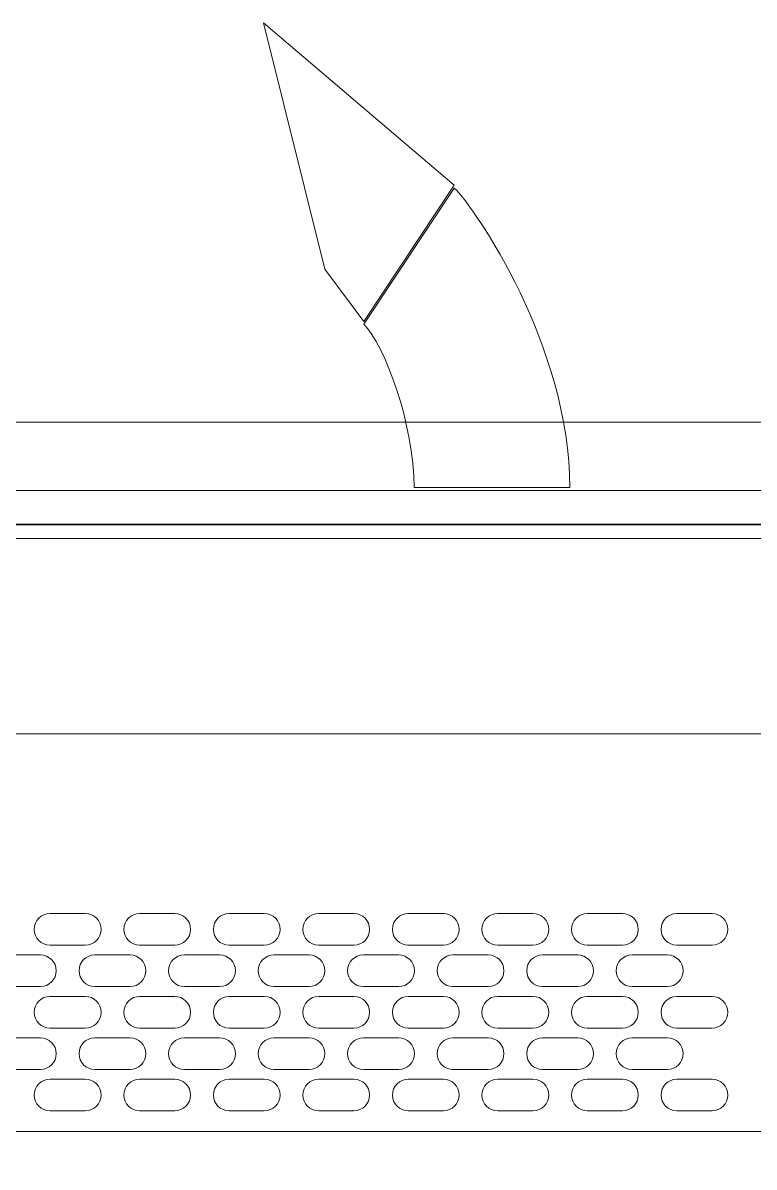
# Model space of a CAD drawing. Header units: millimetres. Extents: x -4490 to 177070, y -6118 to 72944.
# Drawn here: x 102432 to 102942, y 27551 to 28348 of the extents above; entities that cross this region are included whole.
import ezdxf

# ---------------------------------------------------------------- set-up
doc = ezdxf.new("R2010")
doc.units = ezdxf.units.MM
doc.layers.add('хендай', color=7, linetype='Continuous')

# ---------------------------------------------------------------- blocks, each defined once
blk = doc.blocks.new('A$C6A13667E')
at = {"lineweight": 9}
for points, knots in [([(1972.57, 2637.13), (1972.57, 2637.13), (1853.88, 2536.1), (1853.88, 2536.1), (1853.88, 2536.1), (1853.88, 2536.1), (1910.29, 2451.31), (1910.29, 2451.31), (1910.29, 2451.31), (1910.29, 2451.31), (1934.44, 2483.94), (1934.44, 2483.94), (1934.44, 2483.94), (1934.44, 2483.94), (1972.57, 2637.13), (1972.57, 2637.13)], [0, 0, 0, 0, 0.25, 0.25, 0.25, 0.25, 0.5, 0.5, 0.5, 0.5, 0.75, 0.75, 0.75, 0.75, 1, 1, 1, 1]), ([(1878.97, 2348.13), (1878.97, 2387.14), (1897.09, 2436.95), (1910.29, 2449.63), (1910.29, 2449.63), (1910.29, 2449.63), (1853.88, 2534.38), (1853.88, 2534.38), (1853.88, 2534.38), (1840.69, 2521.76), (1782.03, 2435.71), (1782.03, 2348.13), (1782.03, 2348.13), (1782.03, 2348.13), (1878.97, 2348.13), (1878.97, 2348.13)], [0, 0, 0, 0, 0.25, 0.25, 0.25, 0.25, 0.5, 0.5, 0.5, 0.5, 0.75, 0.75, 0.75, 0.75, 1, 1, 1, 1]), ([(2455.19, 2324.98), (2455.19, 2324.98), (2430.16, 2363.69), (2425.81, 2375.1), (2425.81, 2375.1), (2421.48, 2386.58), (2420.05, 2388.72), (2397.17, 2388.72), (2397.17, 2388.72), (2397.17, 2388.72), (1546.55, 2388.72), (1546.55, 2388.72), (1546.55, 2388.72), (1523.66, 2388.72), (1522.25, 2386.58), (1517.9, 2375.1), (1517.9, 2375.1), (1513.56, 2363.69), (1488.51, 2324.98), (1488.51, 2324.98), (1488.51, 2324.98), (1488.51, 2324.98), (2455.19, 2324.98), (2455.19, 2324.98)], [0, 0, 0, 0, 0.166667, 0.166667, 0.166667, 0.166667, 0.333333, 0.333333, 0.333333, 0.333333, 0.5, 0.5, 0.5, 0.5, 0.666667, 0.666667, 0.666667, 0.666667, 0.833333, 0.833333, 0.833333, 0.833333, 1, 1, 1, 1]), ([(1431.8, 2346.3), (1431.8, 2346.3), (2541.03, 2346.3), (2541.03, 2346.3), (2541.03, 2346.3), (2541.03, 2346.3), (2541.03, 2316.45), (2541.03, 2316.45), (2541.03, 2316.45), (2541.03, 2316.45), (1431.8, 2316.45), (1431.8, 2316.45), (1431.8, 2316.45), (1431.8, 2316.45), (1431.8, 2346.3), (1431.8, 2346.3)], [0, 0, 0, 0, 0.25, 0.25, 0.25, 0.25, 0.5, 0.5, 0.5, 0.5, 0.75, 0.75, 0.75, 0.75, 1, 1, 1, 1]), ([(2540.99, 2194.82), (2540.99, 2194.82), (1431.8, 2194.82), (1431.8, 2194.82), (1431.8, 2194.82), (1431.8, 2194.82), (1431.8, 2315.7), (1431.8, 2315.7), (1431.8, 2315.7), (1431.8, 2321), (1436.09, 2325.35), (1441.44, 2325.35), (1441.44, 2325.35), (1441.44, 2325.35), (2531.35, 2325.35), (2531.35, 2325.35), (2531.35, 2325.35), (2536.7, 2325.35), (2540.99, 2321), (2540.99, 2315.7), (2540.99, 2315.7), (2540.99, 2315.7), (2540.99, 2194.82), (2540.99, 2194.82)], [0, 0, 0, 0, 0.166667, 0.166667, 0.166667, 0.166667, 0.333333, 0.333333, 0.333333, 0.333333, 0.5, 0.5, 0.5, 0.5, 0.666667, 0.666667, 0.666667, 0.666667, 0.833333, 0.833333, 0.833333, 0.833333, 1, 1, 1, 1]), ([(2540.99, 2194.82), (2540.99, 2194.82), (2540.99, 1423.35), (2540.99, 1423.35), (2540.99, 1423.35), (2540.99, 1418), (2536.7, 1413.67), (2531.35, 1413.67), (2531.35, 1413.67), (2531.35, 1413.67), (1441.44, 1413.67), (1441.44, 1413.67), (1441.44, 1413.67), (1436.09, 1413.67), (1431.8, 1418), (1431.8, 1423.35), (1431.8, 1423.35), (1431.8, 1423.35), (1431.8, 2194.82), (1431.8, 2194.82), (1431.8, 2194.82), (1431.8, 2194.82), (2540.99, 2194.82), (2540.99, 2194.82)], [0, 0, 0, 0, 0.166667, 0.166667, 0.166667, 0.166667, 0.333333, 0.333333, 0.333333, 0.333333, 0.5, 0.5, 0.5, 0.5, 0.666667, 0.666667, 0.666667, 0.666667, 0.833333, 0.833333, 0.833333, 0.833333, 1, 1, 1, 1]), ([(1683.67, 2073.22), (1683.67, 2078.67), (1688.06, 2083.06), (1693.51, 2083.06), (1693.51, 2083.06), (1693.51, 2083.06), (1715.41, 2083.06), (1715.41, 2083.06), (1715.41, 2083.06), (1720.85, 2083.06), (1725.25, 2078.67), (1725.25, 2073.22), (1725.25, 2073.22), (1725.25, 2067.77), (1720.85, 2063.37), (1715.41, 2063.37), (1715.41, 2063.37), (1715.41, 2063.37), (1693.51, 2063.37), (1693.51, 2063.37), (1693.51, 2063.37), (1688.06, 2063.37), (1683.67, 2067.77), (1683.67, 2073.22)], [0, 0, 0, 0, 0.166667, 0.166667, 0.166667, 0.166667, 0.333333, 0.333333, 0.333333, 0.333333, 0.5, 0.5, 0.5, 0.5, 0.666667, 0.666667, 0.666667, 0.666667, 0.833333, 0.833333, 0.833333, 0.833333, 1, 1, 1, 1]), ([(1739.39, 2073.22), (1739.39, 2078.67), (1743.8, 2083.06), (1749.25, 2083.06), (1749.25, 2083.06), (1749.25, 2083.06), (1771.13, 2083.06), (1771.13, 2083.06), (1771.13, 2083.06), (1776.58, 2083.06), (1780.97, 2078.67), (1780.97, 2073.22), (1780.97, 2073.22), (1780.97, 2067.77), (1776.58, 2063.37), (1771.13, 2063.37), (1771.13, 2063.37), (1771.13, 2063.37), (1749.25, 2063.37), (1749.25, 2063.37), (1749.25, 2063.37), (1743.8, 2063.37), (1739.39, 2067.77), (1739.39, 2073.22)], [0, 0, 0, 0, 0.166667, 0.166667, 0.166667, 0.166667, 0.333333, 0.333333, 0.333333, 0.333333, 0.5, 0.5, 0.5, 0.5, 0.666667, 0.666667, 0.666667, 0.666667, 0.833333, 0.833333, 0.833333, 0.833333, 1, 1, 1, 1]), ([(1795.12, 2073.22), (1795.12, 2078.67), (1799.52, 2083.06), (1804.96, 2083.06), (1804.96, 2083.06), (1804.96, 2083.06), (1826.86, 2083.06), (1826.86, 2083.06), (1826.86, 2083.06), (1832.25, 2083.06), (1836.71, 2078.67), (1836.71, 2073.22), (1836.71, 2073.22), (1836.71, 2067.77), (1832.25, 2063.37), (1826.86, 2063.37), (1826.86, 2063.37), (1826.86, 2063.37), (1804.96, 2063.37), (1804.96, 2063.37), (1804.96, 2063.37), (1799.52, 2063.37), (1795.12, 2067.77), (1795.12, 2073.22)], [0, 0, 0, 0, 0.166667, 0.166667, 0.166667, 0.166667, 0.333333, 0.333333, 0.333333, 0.333333, 0.5, 0.5, 0.5, 0.5, 0.666667, 0.666667, 0.666667, 0.666667, 0.833333, 0.833333, 0.833333, 0.833333, 1, 1, 1, 1]), ([(1850.84, 2073.22), (1850.84, 2078.67), (1855.25, 2083.06), (1860.7, 2083.06), (1860.7, 2083.06), (1860.7, 2083.06), (1882.58, 2083.06), (1882.58, 2083.06), (1882.58, 2083.06), (1887.99, 2083.06), (1892.43, 2078.67), (1892.43, 2073.22), (1892.43, 2073.22), (1892.43, 2067.77), (1887.99, 2063.37), (1882.58, 2063.37), (1882.58, 2063.37), (1882.58, 2063.37), (1860.7, 2063.37), (1860.7, 2063.37), (1860.7, 2063.37), (1855.25, 2063.37), (1850.84, 2067.77), (1850.84, 2073.22)], [0, 0, 0, 0, 0.166667, 0.166667, 0.166667, 0.166667, 0.333333, 0.333333, 0.333333, 0.333333, 0.5, 0.5, 0.5, 0.5, 0.666667, 0.666667, 0.666667, 0.666667, 0.833333, 0.833333, 0.833333, 0.833333, 1, 1, 1, 1]), ([(1906.57, 2073.22), (1906.57, 2078.67), (1910.97, 2083.06), (1916.42, 2083.06), (1916.42, 2083.06), (1916.42, 2083.06), (1938.26, 2083.06), (1938.26, 2083.06), (1938.26, 2083.06), (1943.7, 2083.06), (1948.16, 2078.67), (1948.16, 2073.22), (1948.16, 2073.22), (1948.16, 2067.77), (1943.7, 2063.37), (1938.26, 2063.37), (1938.26, 2063.37), (1938.26, 2063.37), (1916.42, 2063.37), (1916.42, 2063.37), (1916.42, 2063.37), (1910.97, 2063.37), (1906.57, 2067.77), (1906.57, 2073.22)], [0, 0, 0, 0, 0.166667, 0.166667, 0.166667, 0.166667, 0.333333, 0.333333, 0.333333, 0.333333, 0.5, 0.5, 0.5, 0.5, 0.666667, 0.666667, 0.666667, 0.666667, 0.833333, 0.833333, 0.833333, 0.833333, 1, 1, 1, 1]), ([(1962.25, 2073.22), (1962.25, 2078.67), (1966.7, 2083.06), (1972.15, 2083.06), (1972.15, 2083.06), (1972.15, 2083.06), (1993.99, 2083.06), (1993.99, 2083.06), (1993.99, 2083.06), (1999.44, 2083.06), (2003.83, 2078.67), (2003.83, 2073.22), (2003.83, 2073.22), (2003.83, 2067.77), (1999.44, 2063.37), (1993.99, 2063.37), (1993.99, 2063.37), (1993.99, 2063.37), (1972.15, 2063.37), (1972.15, 2063.37), (1972.15, 2063.37), (1966.7, 2063.37), (1962.25, 2067.77), (1962.25, 2073.22)], [0, 0, 0, 0, 0.166667, 0.166667, 0.166667, 0.166667, 0.333333, 0.333333, 0.333333, 0.333333, 0.5, 0.5, 0.5, 0.5, 0.666667, 0.666667, 0.666667, 0.666667, 0.833333, 0.833333, 0.833333, 0.833333, 1, 1, 1, 1]), ([(2017.98, 2073.22), (2017.98, 2078.67), (2022.38, 2083.06), (2027.82, 2083.06), (2027.82, 2083.06), (2027.82, 2083.06), (2049.71, 2083.06), (2049.71, 2083.06), (2049.71, 2083.06), (2055.16, 2083.06), (2059.57, 2078.67), (2059.57, 2073.22), (2059.57, 2073.22), (2059.57, 2067.77), (2055.16, 2063.37), (2049.71, 2063.37), (2049.71, 2063.37), (2049.71, 2063.37), (2027.82, 2063.37), (2027.82, 2063.37), (2027.82, 2063.37), (2022.38, 2063.37), (2017.98, 2067.77), (2017.98, 2073.22)], [0, 0, 0, 0, 0.166667, 0.166667, 0.166667, 0.166667, 0.333333, 0.333333, 0.333333, 0.333333, 0.5, 0.5, 0.5, 0.5, 0.666667, 0.666667, 0.666667, 0.666667, 0.833333, 0.833333, 0.833333, 0.833333, 1, 1, 1, 1]), ([(2073.7, 2073.22), (2073.7, 2078.67), (2078.09, 2083.06), (2083.54, 2083.06), (2083.54, 2083.06), (2083.54, 2083.06), (2105.44, 2083.06), (2105.44, 2083.06), (2105.44, 2083.06), (2110.89, 2083.06), (2115.28, 2078.67), (2115.28, 2073.22), (2115.28, 2073.22), (2115.28, 2067.77), (2110.89, 2063.37), (2105.44, 2063.37), (2105.44, 2063.37), (2105.44, 2063.37), (2083.54, 2063.37), (2083.54, 2063.37), (2083.54, 2063.37), (2078.09, 2063.37), (2073.7, 2067.77), (2073.7, 2073.22)], [0, 0, 0, 0, 0.166667, 0.166667, 0.166667, 0.166667, 0.333333, 0.333333, 0.333333, 0.333333, 0.5, 0.5, 0.5, 0.5, 0.666667, 0.666667, 0.666667, 0.666667, 0.833333, 0.833333, 0.833333, 0.833333, 1, 1, 1, 1]), ([(1711.54, 2047.44), (1711.54, 2052.89), (1715.93, 2057.29), (1721.38, 2057.29), (1721.38, 2057.29), (1721.38, 2057.29), (1743.26, 2057.29), (1743.26, 2057.29), (1743.26, 2057.29), (1748.71, 2057.29), (1753.12, 2052.89), (1753.12, 2047.44), (1753.12, 2047.44), (1753.12, 2042.05), (1748.71, 2037.6), (1743.26, 2037.6), (1743.26, 2037.6), (1743.26, 2037.6), (1721.38, 2037.6), (1721.38, 2037.6), (1721.38, 2037.6), (1715.93, 2037.6), (1711.54, 2042.05), (1711.54, 2047.44)], [0, 0, 0, 0, 0.166667, 0.166667, 0.166667, 0.166667, 0.333333, 0.333333, 0.333333, 0.333333, 0.5, 0.5, 0.5, 0.5, 0.666667, 0.666667, 0.666667, 0.666667, 0.833333, 0.833333, 0.833333, 0.833333, 1, 1, 1, 1]), ([(1767.26, 2047.44), (1767.26, 2052.89), (1771.65, 2057.29), (1777.1, 2057.29), (1777.1, 2057.29), (1777.1, 2057.29), (1799, 2057.29), (1799, 2057.29), (1799, 2057.29), (1804.45, 2057.29), (1808.84, 2052.89), (1808.84, 2047.44), (1808.84, 2047.44), (1808.84, 2042.05), (1804.45, 2037.6), (1799, 2037.6), (1799, 2037.6), (1799, 2037.6), (1777.1, 2037.6), (1777.1, 2037.6), (1777.1, 2037.6), (1771.65, 2037.6), (1767.26, 2042.05), (1767.26, 2047.44)], [0, 0, 0, 0, 0.166667, 0.166667, 0.166667, 0.166667, 0.333333, 0.333333, 0.333333, 0.333333, 0.5, 0.5, 0.5, 0.5, 0.666667, 0.666667, 0.666667, 0.666667, 0.833333, 0.833333, 0.833333, 0.833333, 1, 1, 1, 1]), ([(1822.99, 2047.44), (1822.99, 2052.89), (1827.38, 2057.29), (1832.83, 2057.29), (1832.83, 2057.29), (1832.83, 2057.29), (1854.72, 2057.29), (1854.72, 2057.29), (1854.72, 2057.29), (1860.12, 2057.29), (1864.57, 2052.89), (1864.57, 2047.44), (1864.57, 2047.44), (1864.57, 2042.05), (1860.12, 2037.6), (1854.72, 2037.6), (1854.72, 2037.6), (1854.72, 2037.6), (1832.83, 2037.6), (1832.83, 2037.6), (1832.83, 2037.6), (1827.38, 2037.6), (1822.99, 2042.05), (1822.99, 2047.44)], [0, 0, 0, 0, 0.166667, 0.166667, 0.166667, 0.166667, 0.333333, 0.333333, 0.333333, 0.333333, 0.5, 0.5, 0.5, 0.5, 0.666667, 0.666667, 0.666667, 0.666667, 0.833333, 0.833333, 0.833333, 0.833333, 1, 1, 1, 1]), ([(1878.71, 2047.44), (1878.71, 2052.89), (1883.12, 2057.29), (1888.55, 2057.29), (1888.55, 2057.29), (1888.55, 2057.29), (1910.4, 2057.29), (1910.4, 2057.29), (1910.4, 2057.29), (1915.84, 2057.29), (1920.29, 2052.89), (1920.29, 2047.44), (1920.29, 2047.44), (1920.29, 2042.05), (1915.84, 2037.6), (1910.4, 2037.6), (1910.4, 2037.6), (1910.4, 2037.6), (1888.55, 2037.6), (1888.55, 2037.6), (1888.55, 2037.6), (1883.12, 2037.6), (1878.71, 2042.05), (1878.71, 2047.44)], [0, 0, 0, 0, 0.166667, 0.166667, 0.166667, 0.166667, 0.333333, 0.333333, 0.333333, 0.333333, 0.5, 0.5, 0.5, 0.5, 0.666667, 0.666667, 0.666667, 0.666667, 0.833333, 0.833333, 0.833333, 0.833333, 1, 1, 1, 1]), ([(1934.44, 2047.44), (1934.44, 2052.89), (1938.83, 2057.29), (1944.22, 2057.29), (1944.22, 2057.29), (1944.22, 2057.29), (1966.12, 2057.29), (1966.12, 2057.29), (1966.12, 2057.29), (1971.57, 2057.29), (1975.97, 2052.89), (1975.97, 2047.44), (1975.97, 2047.44), (1975.97, 2042.05), (1971.57, 2037.6), (1966.12, 2037.6), (1966.12, 2037.6), (1966.12, 2037.6), (1944.22, 2037.6), (1944.22, 2037.6), (1944.22, 2037.6), (1938.83, 2037.6), (1934.44, 2042.05), (1934.44, 2047.44)], [0, 0, 0, 0, 0.166667, 0.166667, 0.166667, 0.166667, 0.333333, 0.333333, 0.333333, 0.333333, 0.5, 0.5, 0.5, 0.5, 0.666667, 0.666667, 0.666667, 0.666667, 0.833333, 0.833333, 0.833333, 0.833333, 1, 1, 1, 1]), ([(1990.11, 2047.44), (1990.11, 2052.89), (1994.57, 2057.29), (1999.96, 2057.29), (1999.96, 2057.29), (1999.96, 2057.29), (2021.86, 2057.29), (2021.86, 2057.29), (2021.86, 2057.29), (2027.3, 2057.29), (2031.7, 2052.89), (2031.7, 2047.44), (2031.7, 2047.44), (2031.7, 2042.05), (2027.3, 2037.6), (2021.86, 2037.6), (2021.86, 2037.6), (2021.86, 2037.6), (1999.96, 2037.6), (1999.96, 2037.6), (1999.96, 2037.6), (1994.57, 2037.6), (1990.11, 2042.05), (1990.11, 2047.44)], [0, 0, 0, 0, 0.166667, 0.166667, 0.166667, 0.166667, 0.333333, 0.333333, 0.333333, 0.333333, 0.5, 0.5, 0.5, 0.5, 0.666667, 0.666667, 0.666667, 0.666667, 0.833333, 0.833333, 0.833333, 0.833333, 1, 1, 1, 1]), ([(2045.83, 2047.44), (2045.83, 2052.89), (2050.24, 2057.29), (2055.69, 2057.29), (2055.69, 2057.29), (2055.69, 2057.29), (2077.57, 2057.29), (2077.57, 2057.29), (2077.57, 2057.29), (2083.02, 2057.29), (2087.42, 2052.89), (2087.42, 2047.44), (2087.42, 2047.44), (2087.42, 2042.05), (2083.02, 2037.6), (2077.57, 2037.6), (2077.57, 2037.6), (2077.57, 2037.6), (2055.69, 2037.6), (2055.69, 2037.6), (2055.69, 2037.6), (2050.24, 2037.6), (2045.83, 2042.05), (2045.83, 2047.44)], [0, 0, 0, 0, 0.166667, 0.166667, 0.166667, 0.166667, 0.333333, 0.333333, 0.333333, 0.333333, 0.5, 0.5, 0.5, 0.5, 0.666667, 0.666667, 0.666667, 0.666667, 0.833333, 0.833333, 0.833333, 0.833333, 1, 1, 1, 1]), ([(2101.57, 2047.44), (2101.57, 2052.89), (2105.96, 2057.29), (2111.41, 2057.29), (2111.41, 2057.29), (2111.41, 2057.29), (2133.31, 2057.29), (2133.31, 2057.29), (2133.31, 2057.29), (2138.76, 2057.29), (2143.15, 2052.89), (2143.15, 2047.44), (2143.15, 2047.44), (2143.15, 2042.05), (2138.76, 2037.6), (2133.31, 2037.6), (2133.31, 2037.6), (2133.31, 2037.6), (2111.41, 2037.6), (2111.41, 2037.6), (2111.41, 2037.6), (2105.96, 2037.6), (2101.57, 2042.05), (2101.57, 2047.44)], [0, 0, 0, 0, 0.166667, 0.166667, 0.166667, 0.166667, 0.333333, 0.333333, 0.333333, 0.333333, 0.5, 0.5, 0.5, 0.5, 0.666667, 0.666667, 0.666667, 0.666667, 0.833333, 0.833333, 0.833333, 0.833333, 1, 1, 1, 1]), ([(1683.67, 2021.69), (1683.67, 2027.12), (1688.06, 2031.53), (1693.51, 2031.53), (1693.51, 2031.53), (1693.51, 2031.53), (1715.41, 2031.53), (1715.41, 2031.53), (1715.41, 2031.53), (1720.85, 2031.53), (1725.25, 2027.12), (1725.25, 2021.69), (1725.25, 2021.69), (1725.25, 2016.24), (1720.85, 2011.83), (1715.41, 2011.83), (1715.41, 2011.83), (1715.41, 2011.83), (1693.51, 2011.83), (1693.51, 2011.83), (1693.51, 2011.83), (1688.06, 2011.83), (1683.67, 2016.24), (1683.67, 2021.69)], [0, 0, 0, 0, 0.166667, 0.166667, 0.166667, 0.166667, 0.333333, 0.333333, 0.333333, 0.333333, 0.5, 0.5, 0.5, 0.5, 0.666667, 0.666667, 0.666667, 0.666667, 0.833333, 0.833333, 0.833333, 0.833333, 1, 1, 1, 1]), ([(1739.39, 2021.69), (1739.39, 2027.12), (1743.8, 2031.53), (1749.25, 2031.53), (1749.25, 2031.53), (1749.25, 2031.53), (1771.13, 2031.53), (1771.13, 2031.53), (1771.13, 2031.53), (1776.58, 2031.53), (1780.97, 2027.12), (1780.97, 2021.69), (1780.97, 2021.69), (1780.97, 2016.24), (1776.58, 2011.83), (1771.13, 2011.83), (1771.13, 2011.83), (1771.13, 2011.83), (1749.25, 2011.83), (1749.25, 2011.83), (1749.25, 2011.83), (1743.8, 2011.83), (1739.39, 2016.24), (1739.39, 2021.69)], [0, 0, 0, 0, 0.166667, 0.166667, 0.166667, 0.166667, 0.333333, 0.333333, 0.333333, 0.333333, 0.5, 0.5, 0.5, 0.5, 0.666667, 0.666667, 0.666667, 0.666667, 0.833333, 0.833333, 0.833333, 0.833333, 1, 1, 1, 1]), ([(1795.12, 2021.69), (1795.12, 2027.12), (1799.52, 2031.53), (1804.96, 2031.53), (1804.96, 2031.53), (1804.96, 2031.53), (1826.86, 2031.53), (1826.86, 2031.53), (1826.86, 2031.53), (1832.25, 2031.53), (1836.71, 2027.12), (1836.71, 2021.69), (1836.71, 2021.69), (1836.71, 2016.24), (1832.25, 2011.83), (1826.86, 2011.83), (1826.86, 2011.83), (1826.86, 2011.83), (1804.96, 2011.83), (1804.96, 2011.83), (1804.96, 2011.83), (1799.52, 2011.83), (1795.12, 2016.24), (1795.12, 2021.69)], [0, 0, 0, 0, 0.166667, 0.166667, 0.166667, 0.166667, 0.333333, 0.333333, 0.333333, 0.333333, 0.5, 0.5, 0.5, 0.5, 0.666667, 0.666667, 0.666667, 0.666667, 0.833333, 0.833333, 0.833333, 0.833333, 1, 1, 1, 1]), ([(1850.84, 2021.69), (1850.84, 2027.12), (1855.25, 2031.53), (1860.7, 2031.53), (1860.7, 2031.53), (1860.7, 2031.53), (1882.58, 2031.53), (1882.58, 2031.53), (1882.58, 2031.53), (1887.99, 2031.53), (1892.43, 2027.12), (1892.43, 2021.69), (1892.43, 2021.69), (1892.43, 2016.24), (1887.99, 2011.83), (1882.58, 2011.83), (1882.58, 2011.83), (1882.58, 2011.83), (1860.7, 2011.83), (1860.7, 2011.83), (1860.7, 2011.83), (1855.25, 2011.83), (1850.84, 2016.24), (1850.84, 2021.69)], [0, 0, 0, 0, 0.166667, 0.166667, 0.166667, 0.166667, 0.333333, 0.333333, 0.333333, 0.333333, 0.5, 0.5, 0.5, 0.5, 0.666667, 0.666667, 0.666667, 0.666667, 0.833333, 0.833333, 0.833333, 0.833333, 1, 1, 1, 1]), ([(1906.57, 2021.69), (1906.57, 2027.12), (1910.97, 2031.53), (1916.42, 2031.53), (1916.42, 2031.53), (1916.42, 2031.53), (1938.26, 2031.53), (1938.26, 2031.53), (1938.26, 2031.53), (1943.7, 2031.53), (1948.16, 2027.12), (1948.16, 2021.69), (1948.16, 2021.69), (1948.16, 2016.24), (1943.7, 2011.83), (1938.26, 2011.83), (1938.26, 2011.83), (1938.26, 2011.83), (1916.42, 2011.83), (1916.42, 2011.83), (1916.42, 2011.83), (1910.97, 2011.83), (1906.57, 2016.24), (1906.57, 2021.69)], [0, 0, 0, 0, 0.166667, 0.166667, 0.166667, 0.166667, 0.333333, 0.333333, 0.333333, 0.333333, 0.5, 0.5, 0.5, 0.5, 0.666667, 0.666667, 0.666667, 0.666667, 0.833333, 0.833333, 0.833333, 0.833333, 1, 1, 1, 1]), ([(1962.25, 2021.69), (1962.25, 2027.12), (1966.7, 2031.53), (1972.15, 2031.53), (1972.15, 2031.53), (1972.15, 2031.53), (1993.99, 2031.53), (1993.99, 2031.53), (1993.99, 2031.53), (1999.44, 2031.53), (2003.83, 2027.12), (2003.83, 2021.69), (2003.83, 2021.69), (2003.83, 2016.24), (1999.44, 2011.83), (1993.99, 2011.83), (1993.99, 2011.83), (1993.99, 2011.83), (1972.15, 2011.83), (1972.15, 2011.83), (1972.15, 2011.83), (1966.7, 2011.83), (1962.25, 2016.24), (1962.25, 2021.69)], [0, 0, 0, 0, 0.166667, 0.166667, 0.166667, 0.166667, 0.333333, 0.333333, 0.333333, 0.333333, 0.5, 0.5, 0.5, 0.5, 0.666667, 0.666667, 0.666667, 0.666667, 0.833333, 0.833333, 0.833333, 0.833333, 1, 1, 1, 1]), ([(2017.98, 2021.69), (2017.98, 2027.12), (2022.38, 2031.53), (2027.82, 2031.53), (2027.82, 2031.53), (2027.82, 2031.53), (2049.71, 2031.53), (2049.71, 2031.53), (2049.71, 2031.53), (2055.16, 2031.53), (2059.57, 2027.12), (2059.57, 2021.69), (2059.57, 2021.69), (2059.57, 2016.24), (2055.16, 2011.83), (2049.71, 2011.83), (2049.71, 2011.83), (2049.71, 2011.83), (2027.82, 2011.83), (2027.82, 2011.83), (2027.82, 2011.83), (2022.38, 2011.83), (2017.98, 2016.24), (2017.98, 2021.69)], [0, 0, 0, 0, 0.166667, 0.166667, 0.166667, 0.166667, 0.333333, 0.333333, 0.333333, 0.333333, 0.5, 0.5, 0.5, 0.5, 0.666667, 0.666667, 0.666667, 0.666667, 0.833333, 0.833333, 0.833333, 0.833333, 1, 1, 1, 1]), ([(2073.7, 2021.69), (2073.7, 2027.12), (2078.09, 2031.53), (2083.54, 2031.53), (2083.54, 2031.53), (2083.54, 2031.53), (2105.44, 2031.53), (2105.44, 2031.53), (2105.44, 2031.53), (2110.89, 2031.53), (2115.28, 2027.12), (2115.28, 2021.69), (2115.28, 2021.69), (2115.28, 2016.24), (2110.89, 2011.83), (2105.44, 2011.83), (2105.44, 2011.83), (2105.44, 2011.83), (2083.54, 2011.83), (2083.54, 2011.83), (2083.54, 2011.83), (2078.09, 2011.83), (2073.7, 2016.24), (2073.7, 2021.69)], [0, 0, 0, 0, 0.166667, 0.166667, 0.166667, 0.166667, 0.333333, 0.333333, 0.333333, 0.333333, 0.5, 0.5, 0.5, 0.5, 0.666667, 0.666667, 0.666667, 0.666667, 0.833333, 0.833333, 0.833333, 0.833333, 1, 1, 1, 1]), ([(1711.54, 1995.91), (1711.54, 2001.36), (1715.93, 2005.76), (1721.38, 2005.76), (1721.38, 2005.76), (1721.38, 2005.76), (1743.26, 2005.76), (1743.26, 2005.76), (1743.26, 2005.76), (1748.71, 2005.76), (1753.12, 2001.36), (1753.12, 1995.91), (1753.12, 1995.91), (1753.12, 1990.46), (1748.71, 1986.07), (1743.26, 1986.07), (1743.26, 1986.07), (1743.26, 1986.07), (1721.38, 1986.07), (1721.38, 1986.07), (1721.38, 1986.07), (1715.93, 1986.07), (1711.54, 1990.46), (1711.54, 1995.91)], [0, 0, 0, 0, 0.166667, 0.166667, 0.166667, 0.166667, 0.333333, 0.333333, 0.333333, 0.333333, 0.5, 0.5, 0.5, 0.5, 0.666667, 0.666667, 0.666667, 0.666667, 0.833333, 0.833333, 0.833333, 0.833333, 1, 1, 1, 1]), ([(1767.26, 1995.91), (1767.26, 2001.36), (1771.65, 2005.76), (1777.1, 2005.76), (1777.1, 2005.76), (1777.1, 2005.76), (1799, 2005.76), (1799, 2005.76), (1799, 2005.76), (1804.45, 2005.76), (1808.84, 2001.36), (1808.84, 1995.91), (1808.84, 1995.91), (1808.84, 1990.46), (1804.45, 1986.07), (1799, 1986.07), (1799, 1986.07), (1799, 1986.07), (1777.1, 1986.07), (1777.1, 1986.07), (1777.1, 1986.07), (1771.65, 1986.07), (1767.26, 1990.46), (1767.26, 1995.91)], [0, 0, 0, 0, 0.166667, 0.166667, 0.166667, 0.166667, 0.333333, 0.333333, 0.333333, 0.333333, 0.5, 0.5, 0.5, 0.5, 0.666667, 0.666667, 0.666667, 0.666667, 0.833333, 0.833333, 0.833333, 0.833333, 1, 1, 1, 1]), ([(1822.99, 1995.91), (1822.99, 2001.36), (1827.38, 2005.76), (1832.83, 2005.76), (1832.83, 2005.76), (1832.83, 2005.76), (1854.72, 2005.76), (1854.72, 2005.76), (1854.72, 2005.76), (1860.12, 2005.76), (1864.57, 2001.36), (1864.57, 1995.91), (1864.57, 1995.91), (1864.57, 1990.46), (1860.12, 1986.07), (1854.72, 1986.07), (1854.72, 1986.07), (1854.72, 1986.07), (1832.83, 1986.07), (1832.83, 1986.07), (1832.83, 1986.07), (1827.38, 1986.07), (1822.99, 1990.46), (1822.99, 1995.91)], [0, 0, 0, 0, 0.166667, 0.166667, 0.166667, 0.166667, 0.333333, 0.333333, 0.333333, 0.333333, 0.5, 0.5, 0.5, 0.5, 0.666667, 0.666667, 0.666667, 0.666667, 0.833333, 0.833333, 0.833333, 0.833333, 1, 1, 1, 1]), ([(1878.71, 1995.91), (1878.71, 2001.36), (1883.12, 2005.76), (1888.55, 2005.76), (1888.55, 2005.76), (1888.55, 2005.76), (1910.4, 2005.76), (1910.4, 2005.76), (1910.4, 2005.76), (1915.84, 2005.76), (1920.29, 2001.36), (1920.29, 1995.91), (1920.29, 1995.91), (1920.29, 1990.46), (1915.84, 1986.07), (1910.4, 1986.07), (1910.4, 1986.07), (1910.4, 1986.07), (1888.55, 1986.07), (1888.55, 1986.07), (1888.55, 1986.07), (1883.12, 1986.07), (1878.71, 1990.46), (1878.71, 1995.91)], [0, 0, 0, 0, 0.166667, 0.166667, 0.166667, 0.166667, 0.333333, 0.333333, 0.333333, 0.333333, 0.5, 0.5, 0.5, 0.5, 0.666667, 0.666667, 0.666667, 0.666667, 0.833333, 0.833333, 0.833333, 0.833333, 1, 1, 1, 1]), ([(1934.44, 1995.91), (1934.44, 2001.36), (1938.83, 2005.76), (1944.22, 2005.76), (1944.22, 2005.76), (1944.22, 2005.76), (1966.12, 2005.76), (1966.12, 2005.76), (1966.12, 2005.76), (1971.57, 2005.76), (1975.97, 2001.36), (1975.97, 1995.91), (1975.97, 1995.91), (1975.97, 1990.46), (1971.57, 1986.07), (1966.12, 1986.07), (1966.12, 1986.07), (1966.12, 1986.07), (1944.22, 1986.07), (1944.22, 1986.07), (1944.22, 1986.07), (1938.83, 1986.07), (1934.44, 1990.46), (1934.44, 1995.91)], [0, 0, 0, 0, 0.166667, 0.166667, 0.166667, 0.166667, 0.333333, 0.333333, 0.333333, 0.333333, 0.5, 0.5, 0.5, 0.5, 0.666667, 0.666667, 0.666667, 0.666667, 0.833333, 0.833333, 0.833333, 0.833333, 1, 1, 1, 1]), ([(1990.11, 1995.91), (1990.11, 2001.36), (1994.57, 2005.76), (1999.96, 2005.76), (1999.96, 2005.76), (1999.96, 2005.76), (2021.86, 2005.76), (2021.86, 2005.76), (2021.86, 2005.76), (2027.3, 2005.76), (2031.7, 2001.36), (2031.7, 1995.91), (2031.7, 1995.91), (2031.7, 1990.46), (2027.3, 1986.07), (2021.86, 1986.07), (2021.86, 1986.07), (2021.86, 1986.07), (1999.96, 1986.07), (1999.96, 1986.07), (1999.96, 1986.07), (1994.57, 1986.07), (1990.11, 1990.46), (1990.11, 1995.91)], [0, 0, 0, 0, 0.166667, 0.166667, 0.166667, 0.166667, 0.333333, 0.333333, 0.333333, 0.333333, 0.5, 0.5, 0.5, 0.5, 0.666667, 0.666667, 0.666667, 0.666667, 0.833333, 0.833333, 0.833333, 0.833333, 1, 1, 1, 1]), ([(2045.83, 1995.91), (2045.83, 2001.36), (2050.24, 2005.76), (2055.69, 2005.76), (2055.69, 2005.76), (2055.69, 2005.76), (2077.57, 2005.76), (2077.57, 2005.76), (2077.57, 2005.76), (2083.02, 2005.76), (2087.42, 2001.36), (2087.42, 1995.91), (2087.42, 1995.91), (2087.42, 1990.46), (2083.02, 1986.07), (2077.57, 1986.07), (2077.57, 1986.07), (2077.57, 1986.07), (2055.69, 1986.07), (2055.69, 1986.07), (2055.69, 1986.07), (2050.24, 1986.07), (2045.83, 1990.46), (2045.83, 1995.91)], [0, 0, 0, 0, 0.166667, 0.166667, 0.166667, 0.166667, 0.333333, 0.333333, 0.333333, 0.333333, 0.5, 0.5, 0.5, 0.5, 0.666667, 0.666667, 0.666667, 0.666667, 0.833333, 0.833333, 0.833333, 0.833333, 1, 1, 1, 1]), ([(2101.57, 1995.91), (2101.57, 2001.36), (2105.96, 2005.76), (2111.41, 2005.76), (2111.41, 2005.76), (2111.41, 2005.76), (2133.31, 2005.76), (2133.31, 2005.76), (2133.31, 2005.76), (2138.76, 2005.76), (2143.15, 2001.36), (2143.15, 1995.91), (2143.15, 1995.91), (2143.15, 1990.46), (2138.76, 1986.07), (2133.31, 1986.07), (2133.31, 1986.07), (2133.31, 1986.07), (2111.41, 1986.07), (2111.41, 1986.07), (2111.41, 1986.07), (2105.96, 1986.07), (2101.57, 1990.46), (2101.57, 1995.91)], [0, 0, 0, 0, 0.166667, 0.166667, 0.166667, 0.166667, 0.333333, 0.333333, 0.333333, 0.333333, 0.5, 0.5, 0.5, 0.5, 0.666667, 0.666667, 0.666667, 0.666667, 0.833333, 0.833333, 0.833333, 0.833333, 1, 1, 1, 1]), ([(1683.67, 1970.14), (1683.67, 1975.59), (1688.06, 1979.98), (1693.51, 1979.98), (1693.51, 1979.98), (1697.18, 1979.98), (1711.79, 1979.98), (1715.41, 1979.98), (1715.41, 1979.98), (1720.85, 1979.98), (1725.25, 1975.59), (1725.25, 1970.14), (1725.25, 1970.14), (1725.25, 1964.69), (1720.85, 1960.3), (1715.41, 1960.3), (1715.41, 1960.3), (1711.79, 1960.3), (1697.18, 1960.3), (1693.51, 1960.3), (1693.51, 1960.3), (1688.06, 1960.3), (1683.67, 1964.69), (1683.67, 1970.14)], [0, 0, 0, 0, 0.166667, 0.166667, 0.166667, 0.166667, 0.333333, 0.333333, 0.333333, 0.333333, 0.5, 0.5, 0.5, 0.5, 0.666667, 0.666667, 0.666667, 0.666667, 0.833333, 0.833333, 0.833333, 0.833333, 1, 1, 1, 1]), ([(1739.39, 1970.14), (1739.39, 1975.59), (1743.8, 1979.98), (1749.25, 1979.98), (1749.25, 1979.98), (1749.25, 1979.98), (1771.13, 1979.98), (1771.13, 1979.98), (1771.13, 1979.98), (1776.58, 1979.98), (1780.97, 1975.59), (1780.97, 1970.14), (1780.97, 1970.14), (1780.97, 1964.69), (1776.58, 1960.3), (1771.13, 1960.3), (1771.13, 1960.3), (1771.13, 1960.3), (1749.25, 1960.3), (1749.25, 1960.3), (1749.25, 1960.3), (1743.8, 1960.3), (1739.39, 1964.69), (1739.39, 1970.14)], [0, 0, 0, 0, 0.166667, 0.166667, 0.166667, 0.166667, 0.333333, 0.333333, 0.333333, 0.333333, 0.5, 0.5, 0.5, 0.5, 0.666667, 0.666667, 0.666667, 0.666667, 0.833333, 0.833333, 0.833333, 0.833333, 1, 1, 1, 1]), ([(1795.12, 1970.14), (1795.12, 1975.59), (1799.52, 1979.98), (1804.96, 1979.98), (1804.96, 1979.98), (1804.96, 1979.98), (1826.86, 1979.98), (1826.86, 1979.98), (1826.86, 1979.98), (1832.25, 1979.98), (1836.71, 1975.59), (1836.71, 1970.14), (1836.71, 1970.14), (1836.71, 1964.69), (1832.25, 1960.3), (1826.86, 1960.3), (1826.86, 1960.3), (1826.86, 1960.3), (1804.96, 1960.3), (1804.96, 1960.3), (1804.96, 1960.3), (1799.52, 1960.3), (1795.12, 1964.69), (1795.12, 1970.14)], [0, 0, 0, 0, 0.166667, 0.166667, 0.166667, 0.166667, 0.333333, 0.333333, 0.333333, 0.333333, 0.5, 0.5, 0.5, 0.5, 0.666667, 0.666667, 0.666667, 0.666667, 0.833333, 0.833333, 0.833333, 0.833333, 1, 1, 1, 1]), ([(1850.84, 1970.14), (1850.84, 1975.59), (1855.25, 1979.98), (1860.7, 1979.98), (1860.7, 1979.98), (1860.7, 1979.98), (1882.58, 1979.98), (1882.58, 1979.98), (1882.58, 1979.98), (1887.99, 1979.98), (1892.43, 1975.59), (1892.43, 1970.14), (1892.43, 1970.14), (1892.43, 1964.69), (1887.99, 1960.3), (1882.58, 1960.3), (1882.58, 1960.3), (1882.58, 1960.3), (1860.7, 1960.3), (1860.7, 1960.3), (1860.7, 1960.3), (1855.25, 1960.3), (1850.84, 1964.69), (1850.84, 1970.14)], [0, 0, 0, 0, 0.166667, 0.166667, 0.166667, 0.166667, 0.333333, 0.333333, 0.333333, 0.333333, 0.5, 0.5, 0.5, 0.5, 0.666667, 0.666667, 0.666667, 0.666667, 0.833333, 0.833333, 0.833333, 0.833333, 1, 1, 1, 1]), ([(1906.57, 1970.14), (1906.57, 1975.59), (1910.97, 1979.98), (1916.42, 1979.98), (1916.42, 1979.98), (1916.42, 1979.98), (1938.26, 1979.98), (1938.26, 1979.98), (1938.26, 1979.98), (1943.7, 1979.98), (1948.16, 1975.59), (1948.16, 1970.14), (1948.16, 1970.14), (1948.16, 1964.69), (1943.7, 1960.3), (1938.26, 1960.3), (1938.26, 1960.3), (1938.26, 1960.3), (1916.42, 1960.3), (1916.42, 1960.3), (1916.42, 1960.3), (1910.97, 1960.3), (1906.57, 1964.69), (1906.57, 1970.14)], [0, 0, 0, 0, 0.166667, 0.166667, 0.166667, 0.166667, 0.333333, 0.333333, 0.333333, 0.333333, 0.5, 0.5, 0.5, 0.5, 0.666667, 0.666667, 0.666667, 0.666667, 0.833333, 0.833333, 0.833333, 0.833333, 1, 1, 1, 1]), ([(1962.25, 1970.14), (1962.25, 1975.59), (1966.7, 1979.98), (1972.15, 1979.98), (1972.15, 1979.98), (1972.15, 1979.98), (1993.99, 1979.98), (1993.99, 1979.98), (1993.99, 1979.98), (1999.44, 1979.98), (2003.83, 1975.59), (2003.83, 1970.14), (2003.83, 1970.14), (2003.83, 1964.69), (1999.44, 1960.3), (1993.99, 1960.3), (1993.99, 1960.3), (1993.99, 1960.3), (1972.15, 1960.3), (1972.15, 1960.3), (1972.15, 1960.3), (1966.7, 1960.3), (1962.25, 1964.69), (1962.25, 1970.14)], [0, 0, 0, 0, 0.166667, 0.166667, 0.166667, 0.166667, 0.333333, 0.333333, 0.333333, 0.333333, 0.5, 0.5, 0.5, 0.5, 0.666667, 0.666667, 0.666667, 0.666667, 0.833333, 0.833333, 0.833333, 0.833333, 1, 1, 1, 1]), ([(2017.98, 1970.14), (2017.98, 1975.59), (2022.38, 1979.98), (2027.82, 1979.98), (2027.82, 1979.98), (2027.82, 1979.98), (2049.71, 1979.98), (2049.71, 1979.98), (2049.71, 1979.98), (2055.16, 1979.98), (2059.57, 1975.59), (2059.57, 1970.14), (2059.57, 1970.14), (2059.57, 1964.69), (2055.16, 1960.3), (2049.71, 1960.3), (2049.71, 1960.3), (2049.71, 1960.3), (2027.82, 1960.3), (2027.82, 1960.3), (2027.82, 1960.3), (2022.38, 1960.3), (2017.98, 1964.69), (2017.98, 1970.14)], [0, 0, 0, 0, 0.166667, 0.166667, 0.166667, 0.166667, 0.333333, 0.333333, 0.333333, 0.333333, 0.5, 0.5, 0.5, 0.5, 0.666667, 0.666667, 0.666667, 0.666667, 0.833333, 0.833333, 0.833333, 0.833333, 1, 1, 1, 1]), ([(2073.7, 1970.14), (2073.7, 1975.59), (2078.09, 1979.98), (2083.54, 1979.98), (2083.54, 1979.98), (2083.54, 1979.98), (2105.44, 1979.98), (2105.44, 1979.98), (2105.44, 1979.98), (2110.89, 1979.98), (2115.28, 1975.59), (2115.28, 1970.14), (2115.28, 1970.14), (2115.28, 1964.69), (2110.89, 1960.3), (2105.44, 1960.3), (2105.44, 1960.3), (2105.44, 1960.3), (2083.54, 1960.3), (2083.54, 1960.3), (2083.54, 1960.3), (2078.09, 1960.3), (2073.7, 1964.69), (2073.7, 1970.14)], [0, 0, 0, 0, 0.166667, 0.166667, 0.166667, 0.166667, 0.333333, 0.333333, 0.333333, 0.333333, 0.5, 0.5, 0.5, 0.5, 0.666667, 0.666667, 0.666667, 0.666667, 0.833333, 0.833333, 0.833333, 0.833333, 1, 1, 1, 1])]:
    blk.add_open_spline(points, degree=3, knots=knots, dxfattribs=at)
blk.add_open_spline([(2540.99, 1947.51), (2540.99, 1947.51), (1431.8, 1947.51), (1431.8, 1947.51)], degree=3, dxfattribs=at)

msp = doc.modelspace()

# ---------------------------------------------------------------- block references
at = {"layer": 'хендай', "xscale": -1.12, "yscale": 1.12, "zscale": 1.12}
msp.add_blockref('A$C6A13667E', (104809.483, 25394.641), dxfattribs=at)

doc.saveas('drawing.dxf')
